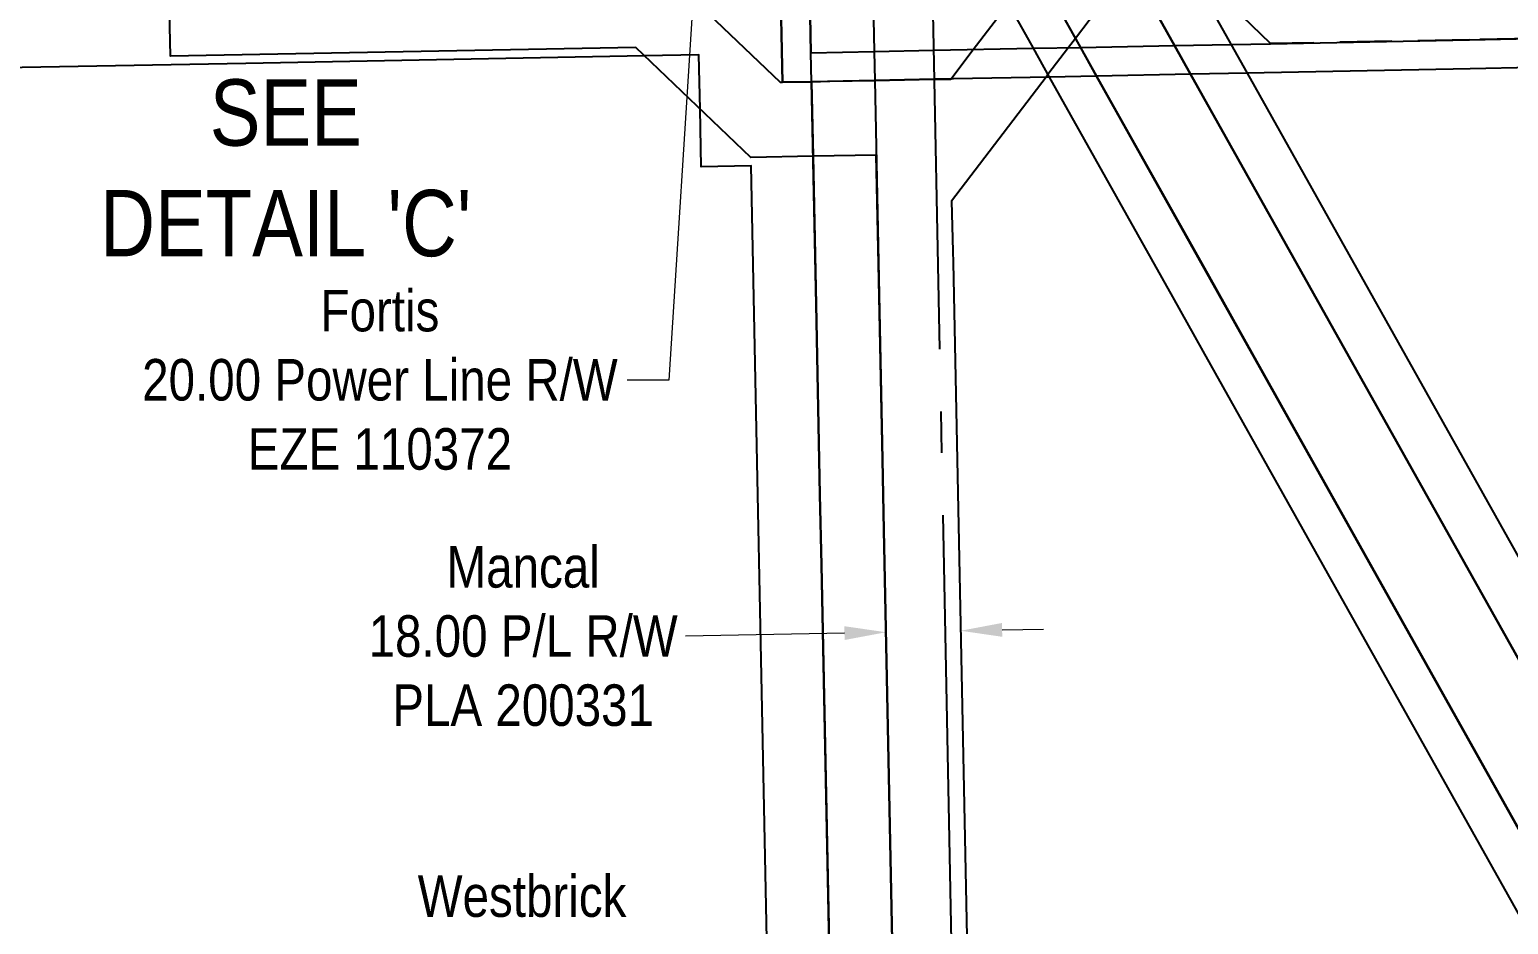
# Model space of a CAD drawing. Extents: x 586920 to 597578, y 5899013 to 5902730.
# Drawn here: x 588434.2 to 588790.6, y 5899732.5 to 5899948.3 of the extents above; entities that cross this region are included whole.
import ezdxf

# ---------------------------------------------------------------- set-up
doc = ezdxf.new("R2010")
doc.units = 0
doc.header["$LTSCALE"] = 5
doc.header["$PDSIZE"] = 0.5
doc.linetypes.add('foc-ACCESSROAD', pattern=[3.75, 2.5, -1.25])
doc.linetypes.add('foc-QUARTERLINE', pattern=[33, 25, -3, 2, -3])
doc.layers.get('Defpoints').update_dxf_attribs({"color": 9})
for name, color, linetype in [('C-AR', 13, 'foc-ACCESSROAD'), ('C-RW', 13, 'Continuous'), ('DETAIL-T', 7, 'Continuous'), ('F-RW', 190, 'Continuous'), ('L-SECQ', 8, 'foc-QUARTERLINE')]:
    doc.layers.add(name, color=color, linetype=linetype)
doc.layers.add('F-EZE-T', color=190, linetype='Continuous', lineweight=9)
doc.layers.add('F-RW-T', color=190, linetype='Continuous', lineweight=9)
doc.styles.add('80CG', font='ARIALN.TTF', dxfattribs={"height": 10})
doc.dimstyles.new('Compass 5 000', dxfattribs={"dimscale": 5, "dimtxt": 9, "dimasz": 2, "dimexe": 0.2, "dimexo": 0.0625, "dimgap": 0.5, "dimtad": 0, "dimtih": 1, "dimtoh": 1, "dimzin": 0, "dimdsep": 46, "dimtxsty": '80CG', "dimcen": 0.1, "dimse1": 1, "dimse2": 1, "dimclrd": 256, "dimclrt": 256, "dimaunit": 1, "dimadec": 4, "dimazin": 0, "dimtfac": 0.06, "dimtofl": 0, "dimtmove": 0, "dimatfit": 1, "dimfxl": 0.2, "dimtolj": 1, "dimtzin": 0, "dimlwd": -1, "dimarcsym": 0})

# ---------------------------------------------------------------- blocks, each defined once
blk = doc.blocks.new('*D442')
at = {"layer": 'Defpoints', "color": 0, "transparency": 16777216}
for p in [(588672.32, 5900022.16), (588597.35, 5900006.94), (588671.05, 5900002.25)]:
    blk.add_point(p, dxfattribs=at)
at = {"layer": 'F-EZE-T', "transparency": 16777216}
for p, q in [((588599.25, 5900036.83), (588599.89, 5900046.81)), ((588596.71, 5899996.96), (588588.24, 5899863.76)), ((588588.24, 5899863.76), (588578.24, 5899863.76))]:
    blk.add_line(p, q, dxfattribs=at)
for points in [[(588597.59, 5900036.93), (588600.91, 5900036.72), (588598.62, 5900026.85)], [(588595.05, 5899997.07), (588598.38, 5899996.86), (588597.35, 5900006.94)]]:
    blk.add_solid(points, dxfattribs=at)
at = {"layer": 'F-EZE-T', "transparency": 16777216, "insert": (588518.64, 5899863.76), "char_height": 10, "attachment_point": 5, "style": '80CG'}
blk.add_mtext('\\A1;Fortis\\P20.00 Power Line R/W\\PEZE 110372', dxfattribs=at)
blk = doc.blocks.new('*D450')
at = {"layer": 'Defpoints', "color": 0, "transparency": 16777216}
for p in [(588640.59, 5899802.96), (588659.51, 5899757.04), (588641.52, 5899756.68)]:
    blk.add_point(p, dxfattribs=at)
at = {"layer": 'F-RW-T', "transparency": 16777216}
for p, q in [((588668.58, 5899803.53), (588678.57, 5899803.73)), ((588630.59, 5899802.76), (588592.25, 5899801.98))]:
    blk.add_line(p, q, dxfattribs=at)
for points in [[(588630.55, 5899804.42), (588630.62, 5899801.09), (588640.59, 5899802.96)], [(588668.54, 5899805.19), (588668.61, 5899801.86), (588658.58, 5899803.32)]]:
    blk.add_solid(points, dxfattribs=at)
at = {"layer": 'F-RW-T', "transparency": 16777216, "insert": (588553.16, 5899801.98), "char_height": 10, "attachment_point": 5, "style": '80CG'}
blk.add_mtext('\\A1;Mancal\\P18.00 P/L R/W\\PPLA 200331', dxfattribs=at)
blk = doc.blocks.new('*D459')
at = {"layer": 'Defpoints', "color": 0, "transparency": 16777216}
for p in [(588611.97, 5899723.01), (588613.18, 5899663.43), (588628.18, 5899663.74)]:
    blk.add_point(p, dxfattribs=at)
at = {"layer": 'F-RW-T', "transparency": 16777216}
for p, q in [((588601.97, 5899722.81), (588591.97, 5899722.6)), ((588636.97, 5899723.52), (588646.97, 5899723.72))]:
    blk.add_line(p, q, dxfattribs=at)
for points in [[(588636.93, 5899725.18), (588637, 5899721.85), (588626.97, 5899723.31)], [(588601.94, 5899724.47), (588602.01, 5899721.14), (588611.97, 5899723.01)]]:
    blk.add_solid(points, dxfattribs=at)
at = {"layer": 'F-RW-T', "transparency": 16777216, "insert": (588552.89, 5899722.6), "char_height": 10, "attachment_point": 5, "style": '80CG'}
blk.add_mtext('\\A1;Westbrick\\P15.00 P/L R/W\\PPLA 230589', dxfattribs=at)

msp = doc.modelspace()

# ---------------------------------------------------------------- linework, layer by layer
at = {"layer": 'C-AR'}
msp.add_lwpolyline([(588796.221, 5899946.121), (588781.217, 5899945.828), (588733.258, 5899944.901), (588712.263, 5899965.174)], dxfattribs=at)
at = {"layer": 'C-RW'}
for points in [[(589057.989, 5899262.32), (589001.468, 5899363.194), (588717.052, 5899870.742), (588709.716, 5899883.835), (588680.03, 5899936.813), (588676.147, 5899943.744), (588651.898, 5899987.025), (588651.232, 5899987.324), (588636.725, 5899993.848), (588621.348, 5900000.763), (588614.097, 5900004.023), (588609.288, 5900006.185), (588606.213, 5900007.568), (588605.832, 5900026.424), (588604.652, 5900084.759), (588604.516, 5900091.488), (588604.465, 5900093.981), (588603.979, 5900118.03), (588603.124, 5900160.286), (588602.72, 5900180.278), (588601.262, 5900249.65), (588599.741, 5900322.016), (588599.423, 5900337.265), (588599.161, 5900349.928)], [(588654.9, 5900002.116), (588687.472, 5899943.98), (588691.354, 5899937.052), (588718.435, 5899888.722), (588725.77, 5899875.63), (589012.808, 5899363.405)], [(588621.977, 5899969.666), (588622.522, 5899942.697), (588637.754, 5899942.995), (588652.09, 5899943.272), (588676.145, 5899943.742), (588687.477, 5899943.965), (588710.141, 5899944.406), (588723.743, 5899944.669), (588733.259, 5899944.858), (588781.217, 5899945.8), (588796.221, 5899946.098)], [(588796.353, 5899939.089), (588781.349, 5899938.792), (588727.626, 5899937.738), (588714.023, 5899937.476), (588691.36, 5899937.035), (588680.028, 5899936.811), (588652.227, 5899936.268), (588637.895, 5899935.993), (588622.664, 5899935.694), (588615.662, 5899935.557), (588615.116, 5899962.531)]]:
    msp.add_lwpolyline(points, dxfattribs=at)
at = {"layer": 'F-RW'}
for points in [[(589069.332, 5899262.528), (589012.809, 5899363.405), (588691.351, 5899937.061), (588687.47, 5899943.987), (588654.9, 5900002.116), (588655.066, 5900003.276), (588657.914, 5900023.081), (588658.377, 5900026.304), (588658.729, 5900028.75), (588660.572, 5900041.575), (588661.604, 5900048.758), (588661.887, 5900050.73), (588662.012, 5900051.597), (588662.495, 5900054.953), (588663.722, 5900063.496), (588677.66, 5900160.45), (588677.837, 5900161.683), (588680.504, 5900180.239), (588680.711, 5900181.68), (588682.879, 5900196.761), (588687.919, 5900231.824), (588692.009, 5900260.274)], [(588785.15, 5900261.986), (588779.646, 5900163.575), (588778.914, 5900150.487), (588769.521, 5900140.427), (588756.096, 5900037.662), (588749.202, 5900028.562), (588739.898, 5900016.573), (588730.6, 5900004.592), (588728.038, 5900001.328), (588726.12, 5899998.76), (588723.799, 5899995.733), (588717.743, 5899987.702), (588707.337, 5899973.965), (588705.572, 5899971.635), (588699.432, 5899963.531), (588686.223, 5899946.109), (588684.567, 5899943.908), (588679.634, 5899937.404), (588679.168, 5899936.788), (588656.416, 5899906.866), (588656.727, 5899894.872), (588656.783, 5899892.077), (588667.606, 5899356.981), (588669.665, 5899255.201)], [(588712.258, 5900260.646), (588709.064, 5900238.423), (588703.127, 5900197.124), (588700.966, 5900182.088), (588700.283, 5900177.339), (588698.087, 5900162.059), (588697.439, 5900157.551), (588681.457, 5900046.368), (588680.229, 5900037.826), (588679.622, 5900033.605), (588678.475, 5900025.626), (588677.925, 5900021.797), (588676.111, 5900009.179), (588675.65, 5900005.976), (588677.979, 5900001.82), (588710.13, 5899944.437), (588714.01, 5899937.511), (589035.488, 5899363.828), (589092.038, 5899262.944)], [(588651.672, 5899254.871), (588649.613, 5899356.645), (588640.088, 5899827.596), (588639.743, 5899844.607), (588638.79, 5899891.716), (588638.259, 5899918.01), (588623.027, 5899917.722), (588607.984, 5899917.438), (588580.302, 5899943.908), (588468.139, 5899941.833), (588467.79, 5899959.761), (588467.595, 5899969.753), (588464.286, 5900139.726), (588325.306, 5900137.11)], [(589035.488, 5899363.828), (588714.01, 5899937.511), (588710.13, 5899944.437), (588677.979, 5900001.82)], [(588636.725, 5899993.848), (588637.754, 5899942.995), (588637.895, 5899935.993), (588639.743, 5899844.607), (588640.088, 5899827.596), (588649.613, 5899356.645)], [(588701.158, 5899984.993), (588723.73, 5899944.709), (588727.612, 5899937.781), (589049.096, 5899364.082)], [(588634.382, 5899356.36), (588625.021, 5899819.15), (588624.677, 5899836.161), (588623.751, 5899881.941), (588622.664, 5899935.694), (588622.522, 5899942.697), (588621.977, 5899969.666)], [(588352.897, 5899957.682), (588467.79, 5899959.747), (588485.882, 5899960.079), (588499.306, 5899960.328), (588587.451, 5899962.01), (588615.116, 5899962.541), (588615.662, 5899935.568), (588622.664, 5899935.701), (588623.028, 5899917.722), (588623.753, 5899881.941), (588624.68, 5899836.161), (588625.025, 5899819.15), (588634.419, 5899356.36), (588636.47, 5899254.592)], [(588587.451, 5899962.007), (588615.097, 5899935.572), (588615.662, 5899935.57), (588622.664, 5899935.701), (588627.092, 5899935.787), (588637.895, 5899935.995), (588652.226, 5899936.268), (588656.192, 5899936.346), (588661.619, 5899943.458), (588670.087, 5899954.559)], [(588621.467, 5899254.317), (588619.416, 5899356.08), (588608.065, 5899915.418), (588596.063, 5899915.183), (588595.781, 5899929.106), (588595.517, 5899942.171), (588582.384, 5899941.917), (588486.299, 5899940.057), (588329.011, 5899937.242)]]:
    msp.add_lwpolyline(points, dxfattribs=at)
at = {"layer": 'L-SECQ', "flags": 128}
msp.add_lwpolyline([(588647.847, 5900161.126), (588663.511, 5899356.906)], dxfattribs=at)

# ---------------------------------------------------------------- texts
at = {"layer": 'DETAIL-T', "color": 3, "insert": (588495.962, 5899914.826), "char_height": 15.9928, "width": 88.73097, "attachment_point": 5, "style": '80CG'}
msp.add_mtext("SEE\\PDETAIL 'C'", dxfattribs=at)

# ---------------------------------------------------------------- dimensions: what is measured, and where the dimension line sits
at = {"layer": 'F-EZE-T', "color": 255}
dim = msp.add_linear_dim(base=(588597.349, 5900006.944), p1=(588672.318, 5900022.156), p2=(588671.052, 5900002.254), angle=266.35896, text='Fortis\\P20.00 Power Line R/W\\PEZE 110372', dimstyle='Compass 5 000', dxfattribs=at)
dim.commit()
dim.dimension.update_dxf_attribs({"geometry": '*D442', "text_midpoint": (588518.644, 5899863.76), "dimtype": 161})
at = {"layer": 'F-RW-T'}
for base, p1, p2, angle, text, picture, middle in [((588640.586, 5899802.961), (588659.514, 5899757.044), (588641.522, 5899756.68), 181.15874, 'Mancal\\P18.00 P/L R/W\\PPLA 200331', '*D450', (588553.16, 5899801.983)), ((588611.97, 5899723.009), (588628.18, 5899663.735), (588613.179, 5899663.431), 181.1626, 'Westbrick\\P15.00 P/L R/W\\PPLA 230589', '*D459', (588552.888, 5899722.603))]:
    dim = msp.add_linear_dim(base=base, p1=p1, p2=p2, angle=angle, text=text, dimstyle='Compass 5 000', override={"dimclrd": 256, "dimclrt": 256}, dxfattribs=at)
    dim.commit()
    dim.dimension.update_dxf_attribs({"geometry": picture, "text_midpoint": middle, "dimtype": 161})

doc.saveas('drawing.dxf')
